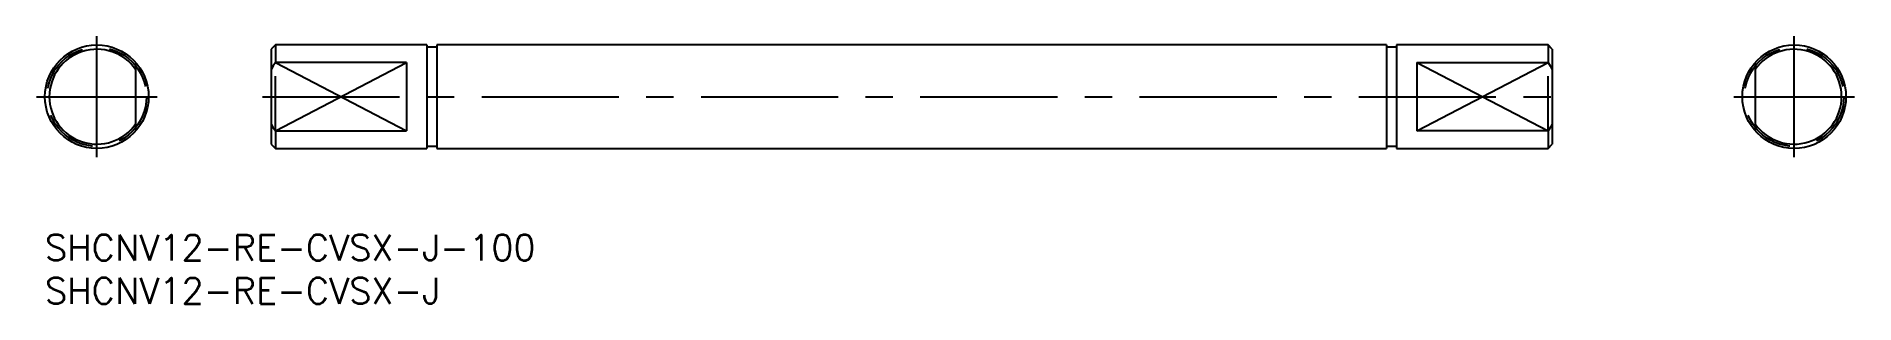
# Model space of a CAD drawing. Extents: x -1 to 210, y -8 to 23.
import ezdxf

# ---------------------------------------------------------------- set-up
doc = ezdxf.new("R2010")
doc.units = 0
doc.header["$LTSCALE"] = 0.5
doc.linetypes.add('CENTER', pattern=[50.8, 31.75, -6.35, 6.35, -6.35])
doc.linetypes.add('DASHED', pattern=[19.05, 12.7, -6.35])
for name, color, linetype in [('MSM_CENTER', 1, 'CENTER'), ('MSM_CONTINUOUS', 7, 'CONTINUOUS'), ('MSM_DASHED', 4, 'DASHED'), ('MSM_NARROW', 5, 'CONTINUOUS'), ('MSM_PART_NUMBER', 7, 'CONTINUOUS')]:
    doc.layers.add(name, color=color, linetype=linetype)
doc.styles.get("Standard").update_dxf_attribs({"font": 'txt.shx', "height": 3, "bigfont": 'bigfont.shx'})

# ---------------------------------------------------------------- blocks, each defined once
blk = doc.blocks.new('*U20')
at = {"layer": 'MSM_PART_NUMBER'}
blk.add_text('SHCNV12-RE-CVSX-J-100', height=3, dxfattribs=at).set_placement((0, -3))
blk = doc.blocks.new('*U21')
at = {"layer": 'MSM_PART_NUMBER'}
blk.add_text('SHCNV12-RE-CVSX-J', height=3, dxfattribs=at).set_placement((0, -8))

msp = doc.modelspace()

# ---------------------------------------------------------------- linework, layer by layer
at = {"layer": 'MSM_CENTER'}
for p, q in [((6, 9), (6, 23)), ((202.59, 9), (202.59, 23)), ((-1, 16), (13, 16)), ((25.18, 16), (175.58, 16)), ((195.59, 16), (209.59, 16))]:
    msp.add_line(p, q, dxfattribs=at)
at = {"layer": 'MSM_CONTINUOUS'}
for p, q in [((26.68, 22), (26.18, 21.5)), ((26.18, 21.5), (26.18, 10.5)), ((44.23, 22), (26.68, 22)), ((26.68, 22), (26.68, 19.97)), ((44.23, 22), (44.23, 10)), ((45.38, 21.75), (44.23, 21.75)), ((155.38, 22), (45.38, 22)), ((45.38, 22), (45.38, 10)), ((155.38, 22), (155.38, 10)), ((156.53, 21.75), (155.38, 21.75)), ((174.08, 22), (156.53, 22)), ((156.53, 22), (156.53, 10)), ((174.58, 21.5), (174.08, 22)), ((174.08, 22), (174.08, 19.97)), ((174.58, 21.5), (174.58, 10.5)), ((10.5, 19.97), (10.5, 12.03)), ((41.88, 19.97), (26.68, 19.97)), ((41.88, 19.97), (41.88, 12.03)), ((158.88, 19.97), (158.88, 12.03)), ((158.88, 19.97), (174.08, 19.97)), ((198.09, 19.97), (198.09, 12.03)), ((26.68, 12.03), (41.88, 12.03)), ((26.68, 12.03), (26.68, 10)), ((174.08, 12.03), (158.88, 12.03)), ((174.08, 12.03), (174.08, 10)), ((26.18, 10.5), (26.68, 10)), ((26.68, 10), (44.23, 10)), ((44.23, 10.25), (45.38, 10.25)), ((45.38, 10), (155.38, 10)), ((155.38, 10.25), (156.53, 10.25)), ((156.53, 10), (174.08, 10)), ((174.08, 10), (174.58, 10.5))]:
    msp.add_line(p, q, dxfattribs=at)
for points in [[(26.68, 19.97, 0), (26.42, 19.57, 0), (26.18, 19.16, 0)], [(174.08, 19.97, 0), (174.33, 19.57, 0), (174.58, 19.16, 0)], [(26.18, 12.84, 0), (26.39, 12.48, 0), (26.68, 12.03, 0)], [(174.58, 12.84, 0), (174.36, 12.48, 0), (174.08, 12.03, 0)]]:
    msp.add_polyline3d(points, dxfattribs=at)
for centre in [(6, 16), (202.59, 16)]:
    msp.add_circle(centre, 6, dxfattribs=at)
for centre, start, end in [((6, 16), 35.0968, 324.9032), ((202.59, 16), 215.0968, 144.9032)]:
    msp.add_arc(centre, 5.5, start, end, dxfattribs=at)
at = {"layer": 'MSM_DASHED'}
for p, q in [((26.68, 12.03), (26.68, 19.97)), ((174.08, 12.03), (174.08, 19.97))]:
    msp.add_line(p, q, dxfattribs=at)
for centre in [(6, 16), (202.59, 16)]:
    msp.add_circle(centre, 5.75, dxfattribs=at)
at = {"layer": 'MSM_NARROW'}
for p, q in [((26.68, 19.97), (41.88, 12.03)), ((26.68, 12.03), (41.88, 19.97)), ((158.88, 19.97), (174.08, 12.03)), ((158.88, 12.03), (174.08, 19.97))]:
    msp.add_line(p, q, dxfattribs=at)

# ---------------------------------------------------------------- block references
at = {"layer": 'MSM_CONTINUOUS'}
for name in ['*U20', '*U21']:
    msp.add_blockref(name, (0, 0), dxfattribs=at)

doc.saveas('drawing.dxf')
